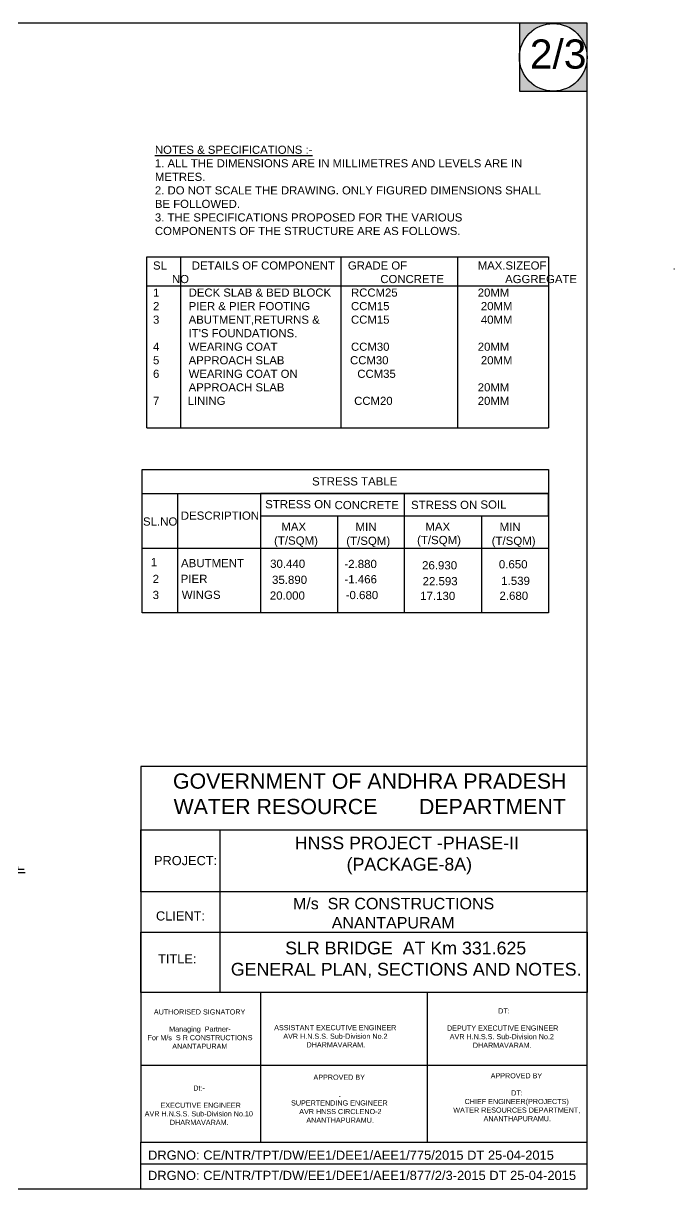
# Model space of a CAD drawing. Header units: inches. Extents: x 438415 to 461208, y -171296 to -157696.
# Drawn here: x 453605 to 461208, y -171296 to -157696 of the extents above; entities that cross this region are included whole.
import ezdxf

# ---------------------------------------------------------------- set-up
doc = ezdxf.new("R2010")
doc.units = ezdxf.units.IN
doc.header["$MEASUREMENT"] = 0
doc.layers.add('DRAWING', color=7, linetype='Continuous')
doc.layers.add('TEXT', color=7, linetype='Continuous')
doc.styles.get("Standard").update_dxf_attribs({"font": 'arial.ttf'})

msp = doc.modelspace()

# ---------------------------------------------------------------- hatches: boundary and pattern name
at = {"layer": 'TEXT', "ltscale": 0.4}
h = msp.add_hatch(dxfattribs=at)
h.set_pattern_fill('AR-SAND', color=256, scale=0.681103, style=0)
h.set_pattern_definition([(37.5, (220352.2653, -50867.3804), (-0.042904976, 1.3123657775), [0, -1.0352768187, 0, -1.1578753894, 0, -1.1067926516]), (7.5, (220352.2653, -50867.3804), (1.205400525, 1.922172632), [0, -0.5585045996, 0, -0.933111343, 0, -0.3575791644]), (327.5, (220351.4275, -50867.3804), (2.1210518945, 0.0038543993), [0, -0.340551585, 0, -1.2259857064, 0, -1.60059245]), (317.5, (220351.4275, -50867.3804), (2.04748236, 0.59778761), [0, -0.1702757926, 0, -0.803701741, 0, -0.91948928])])
h.paths.add_polyline_path([(459397.3, -157696.5), (459397.3, -158054.7, -0.9520527), (460185, -158093.5), (460185, -157696.5)])
h.paths.add_polyline_path([(459772, -158487.8, -0.3725087), (459397.3, -158132.2), (459397.3, -158487.8)])
h.paths.add_polyline_path([(459808.5, -158487.8), (460185, -158487.8), (460185, -158093.5, -0.4007378)])

# ---------------------------------------------------------------- linework, layer by layer
at = {"layer": 'Defpoints'}
msp.add_lwpolyline([(454975.2, -171296), (454975.2, -170751.6)], dxfattribs=at)
at = {"layer": 'DRAWING', "ltscale": 0.4}
for points in [[(460185, -157696.5), (438415, -157696.5), (438415, -171296), (460185, -171296)], [(454992.4, -162905), (459736.5, -162905), (459736.5, -164577.5), (454992.4, -164577.5)], [(454992.4, -163182.5), (459736.5, -163182.5), (459736.5, -163825.2), (454992.4, -163825.2)], [(455409, -163182.5), (456373.9, -163182.5), (456373.9, -164577.5), (455409, -164577.5)], [(456373.9, -163445.5), (459736.5, -163445.5), (459736.5, -163182.5), (456373.9, -163182.5)], [(458055.2, -163182.5), (459736.5, -163182.5), (459736.5, -164577.5), (458055.2, -164577.5)]]:
    msp.add_lwpolyline(points, close=True, dxfattribs=at)
for points in [[(457273.1, -163445.5), (457273.1, -164577.5)], [(458954.3, -163445.5), (458954.3, -164577.5)]]:
    msp.add_lwpolyline(points, dxfattribs=at)
at = {"layer": 'TEXT', "ltscale": 0.4}
msp.add_lwpolyline([(460185, -157696.5), (459397.3, -157696.5), (459397.3, -158487.8), (460185, -158487.8)], close=True, dxfattribs=at)
for points in [[(455048.2, -162419), (455048.2, -160421.6), (459736.5, -160421.6), (459736.5, -162419)], [(455441.1, -160421.6), (455441.1, -162419)], [(457310.5, -160421.6), (457310.5, -162419)], [(458673, -160421.6), (458673, -162419)], [(455048.2, -160759.1), (459736.5, -160759.1)], [(455048.2, -162419), (459736.5, -162419)]]:
    msp.add_lwpolyline(points, dxfattribs=at)
at = {"layer": 'TEXT'}
for points in [[(460185, -166369.8), (454975.2, -166369.8), (454975.2, -170751.6), (460185, -170751.6)], [(454975.2, -167107.9), (460185, -167107.9), (460185, -167830.3), (454975.2, -167830.3)], [(454975.2, -168302), (460185, -168302), (460185, -169006.9), (454975.2, -169006.9)]]:
    msp.add_lwpolyline(points, close=True, dxfattribs=at)
for points in [[(455900.3, -167107.9), (455900.3, -169006.9)], [(456372.7, -169006.9), (456372.7, -170751.6)], [(458320.3, -169006.9), (458320.3, -170751.6)], [(454975.2, -169855.8), (460185, -169855.8)], [(454975.2, -171006.6), (460185, -171006.6)]]:
    msp.add_lwpolyline(points, dxfattribs=at)
at = {"layer": 'TEXT', "ltscale": 0.4}
msp.add_circle((459790.2, -158093.5), 394.8, dxfattribs=at)

# ---------------------------------------------------------------- texts
at = {"layer": 'DRAWING', "char_height": 95.75, "attachment_point": 1}
for s, insert, width in [('CONCRETE', (457238, -163270.3), 773.596), ('(T/SQM)', (456531.5, -163684.5), 524.715), ('(T/SQM)', (457374.8, -163687.5), 524.715), ('(T/SQM)', (458200.8, -163678.5), 524.715), ('(T/SQM)', (459071.8, -163687.5), 524.715)]:
    msp.add_mtext(s, dxfattribs=dict(at, insert=insert, width=width))
at = {"layer": 'TEXT'}
for s, height, p in [('STRESS TABLE', 95.752, (456975.2, -163089.6)), ('STRESS ON ', 95.75, (456428, -163356)), ('STRESS ON ', 95.75, (458130.6, -163364.3)), ('SOIL ', 95.75, (458940.4, -163359.8)), ('SL.NO ', 95.75, (455001.7, -163558.4)), ('DESCRIPTION ', 95.752, (455443, -163489.6)), ('MAX', 95.75, (456616, -163617.9)), ('MIN', 95.75, (457482.9, -163621.2)), ('MAX', 95.75, (458297.3, -163617.9)), ('MIN', 95.75, (459164.2, -163621.2)), ('1', 95.8, (455093.5, -164031.7)), ('ABUTMENT ', 95.75, (455445.6, -164043.5)), ('30.440', 95.75, (456485.8, -164051.2)), ('-2.880', 95.75, (457352.4, -164053.3)), ('26.930', 95.75, (458259.2, -164068.9)), ('0.650', 95.75, (459155.7, -164057)), ('2', 95.8, (455114.3, -164228.5)), ('PIER', 95.75, (455441.9, -164227.1)), ('35.890', 95.75, (456508.1, -164238.3)), ('-1.466', 95.75, (457353.4, -164231.7)), ('22.593', 95.75, (458265.4, -164254.5)), ('1.539', 95.75, (459183.4, -164250.2)), ('3', 95.8, (455114.4, -164415)), ('WINGS', 95.75, (455454.3, -164413.3)), ('20.000', 95.75, (456482.5, -164421.9)), ('-0.680', 95.75, (457367.8, -164416.1)), ('17.130', 95.75, (458237.4, -164426.4)), ('2.680', 95.75, (459162.8, -164424.4))]:
    msp.add_text(s, height=height, dxfattribs=at).set_placement(p)
msp.add_text('%%USECTION OF  WING WALL', height=150, rotation=0.1412, dxfattribs=at).set_placement((451028.8, -167583))
at = {"layer": 'TEXT', "attachment_point": 1}
for s, insert, char_height, width in [('2/3', (459516.6, -157884.8), 340.55, 643.159), ('{\\LNOTES & SPECIFICATIONS :- \\P}1. ALL THE DIMENSIONS ARE IN MILLIMETRES AND LEVELS ARE IN METRES. \\P2. DO NOT SCALE THE DRAWING. ONLY FIGURED DIMENSIONS SHALL BE FOLLOWED. \\P3. THE SPECIFICATIONS PROPOSED FOR THE VARIOUS COMPONENTS OF THE STRUCTURE ARE AS FOLLOWS.\\P ', (455141, -159124.7), 94.753, 4559.416), ("SL^I  DETAILS OF COMPONENT ^IGRADE OF      ^I^IMAX.SIZEOF ^I^I^I^I.                NO^I^I^I^I^I^ICONCRETE^I                   AGGREGATE \\P1^I DECK SLAB & BED BLOCK^I RCCM25^I^I^I20MM\\P2^I PIER & PIER FOOTING^I^I CCM15^I^I^I 20MM\\P3^I ABUTMENT,RETURNS &^I CCM15^I^I^I 40MM \\P^I IT'S FOUNDATIONS.^I^I \\P4 ^I WEARING COAT^I^I^I CCM30^I^I^I20MM\\P5 ^I APPROACH SLAB^I           CCM30 ^I^I^I 20MM\\P6 ^I WEARING COAT ON^I^I   CCM35\\P^I APPROACH SLAB^I^I^I^I^I  ^I20MM \\P7         LINING^I^I^I^I  CCM20^I^I^I20MM ", (455119.1, -160475.4), 94.7534, 6417.655), ('PROJECT:', (455130.7, -167413.8), 106.72, 995.772), ('\\pi546.31;M/s  SR CONSTRUCTIONS \\P\\pi999.01;ANANTAPURAM', (456205.5, -167901.9), 133.978, 3418.961), ('CLIENT:', (455153.3, -168059.7), 106.72, 995.772), ('\\pi907.4;SLR BRIDGE  AT Km 331.625\\P\\pi273.37;GENERAL PLAN, SECTIONS AND NOTES.', (455753.9, -168413.1), 148.551, 4611.427), ('TITLE:', (455177.9, -168559.9), 106.72, 578.723), ('\\pi973.79;AUTHORISED SIGNATORY\\P\\pi1507.2;\\P\\pi1152.5;Managing  Partner-\\P\\pi899.9;For M/s  S R CONSTRUCTIONS\\P\\pi1188.7;ANANTAPURAM', (454154.8, -169203.1), 60.057, 3014.416), ('\\pi1420;  DT:\\P\\pi1507.2;\\P\\pi845.75; DEPUTY EXECUTIVE ENGINEER\\P\\pi900.95;AVR H.N.S.S. Sub-Division No.2\\P\\pi1171.5;DHARMAVARAM.', (457680.8, -169191.3), 60.057, 3014.416), ('\\pi1507.2;\\P\\P\\pi794.46;ASSISTANT EXECUTIVE ENGINEER\\P\\pi900.95;AVR H.N.S.S. Sub-Division No.2\\P\\pi1171.5;DHARMAVARAM.', (455738.5, -169186.6), 60.057, 3014.416), ('\\pi1206.8;APPROVED BY\\P\\pi1507.2;\\P\\pi1503;.  \\P\\pi945.56;SUPERTENDING ENGINEER                \\P\\pi1017.6; AVR HNSS CIRCLENO-2\\P\\pi0;^I^I^I^I       ANANTHAPURAMU.', (455784.7, -169965.1), 60.057, 3014.416), ('\\pi1206.8;APPROVED BY\\P\\pi1507.2;\\P\\pi1446.5;DT:   \\P\\pi902.51;CHIEF ENGINEER(PROJECTS)                \\P\\pi770.29;WATER RESOURCES DEPARTMENT,\\P\\pi0;^I^I^I^I       ANANTHAPURAMU.', (457852.9, -169948.2), 60.057, 3014.416), ('\\pi1444.2;Dt:- \\P\\pi1507.2;\\P\\pi1015.9;  EXECUTIVE ENGINEER\\P\\pi877.41;AVR H.N.S.S. Sub-Division No.10\\P\\pi1171.5;DHARMAVARAM.', (454144.2, -170091.8), 60.057, 3014.416), ('\\pi713.54;DRGNO: CE/NTR/TPT/DW/EE1/DEE1/AEE1/775/2015 DT 25-04-2015', (454347, -170850.5), 107.827, 6147.794), ('\\pi583.76;DRGNO: CE/NTR/TPT/DW/EE1/DEE1/AEE1/877/2/3-2015 DT 25-04-2015', (454476.1, -171087.1), 107.827, 6147.794)]:
    msp.add_mtext(s, dxfattribs=dict(at, insert=insert, char_height=char_height, width=width))
at = {"layer": 'TEXT', "color": 7, "width": 5083.784, "attachment_point": 5}
for s, insert, char_height in [('GOVERNMENT OF ANDHRA PRADESH\\PWATER RESOURCE       DEPARTMENT', (457648.4, -166689), 178.261), ('HNSS PROJECT -PHASE-II\\P (PACKAGE-8A)', (458081.6, -167407.7), 148.551)]:
    msp.add_mtext(s, dxfattribs=dict(at, insert=insert, char_height=char_height))

doc.saveas('drawing.dxf')
